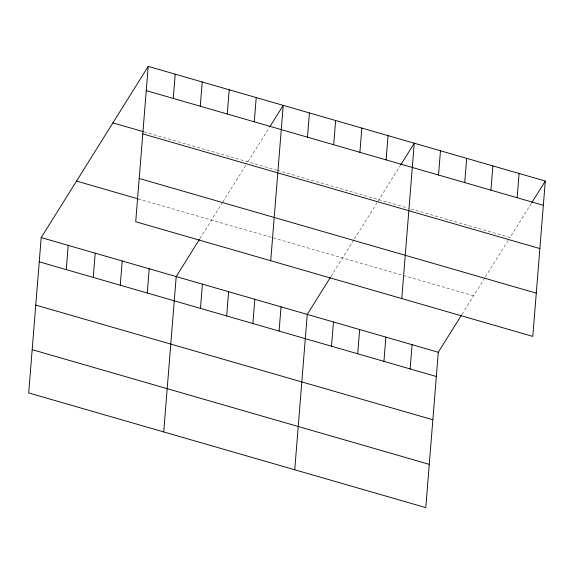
<?xml version="1.0" encoding="UTF-8"?>
<svg xmlns="http://www.w3.org/2000/svg" width="574" height="574" viewBox="0 0 574 574"><rect width="100%" height="100%" fill="white"/><g stroke="black" fill="none" stroke-linecap="round" stroke-linejoin="round"><path stroke-width="0.43" stroke-dasharray="2.87 2.15" d="M199.91 238.662L222.439 202.615M222.891 201.883L246.999 163.325M247.911 161.868L269.285 127.672M330.947 276.503L353.936 239.731M354.388 238.999L377.584 201.89M378.036 201.165L400.322 165.513M461.984 314.344L484.973 277.572M485.425 276.84L509.073 239.006M531.359 203.354L509.985 237.55L408.537 208.254M144.117 131.898L276.654 170.169M277.5 170.413L407.691 208.01M138.112 198.877L473.6 295.761"/><path stroke-width="0.86" d="M148.214 66.383L135.715 221.743L532.801 336.414L545.3 181.054L148.214 66.383L41.199 237.586L28.7 392.946L425.786 507.617L438.285 352.257L461.518 315.09M66.254 269.615L68.206 245.378M93.253 277.414L95.205 253.177M120.253 285.213L122.205 260.976M147.26 293.013L149.204 268.776M173.262 98.419L175.214 74.182M163.712 431.935L176.211 276.575L199.443 239.401M200.269 106.212L202.22 81.982M200.469 308.374L202.414 284.137M227.268 114.011L229.22 89.774M226.673 315.944L228.624 291.707M254.268 121.81L256.219 97.573M252.883 323.514L254.834 299.276M270.72 260.732L283.226 105.372L269.751 126.926M279.093 331.083L281.038 306.846M307.477 137.179L309.429 112.942M294.749 469.776L307.248 314.416L330.481 277.242M333.688 144.741L335.639 120.511M331.507 346.215L333.458 321.985M359.898 152.311L361.85 128.074M357.717 353.785L359.661 329.548M386.101 159.881L388.053 135.643M383.92 361.355L385.871 337.117M401.764 298.573L414.263 143.213L400.788 164.774M410.13 368.924L412.082 344.687M438.522 175.02L440.466 150.783M464.725 182.589L466.676 158.352M490.935 190.152L492.887 165.922M517.145 197.721L519.09 173.484M531.825 202.615L545.3 181.054M146.262 90.62L543.348 205.291M112.899 122.879L143.278 131.654M142.782 133.893L539.869 248.564M139.195 178.471L536.281 293.149M76.514 181.09L138.112 198.877M41.199 237.586L438.285 352.257M39.247 261.823L436.333 376.494M35.767 305.088L432.853 419.766M32.18 349.674L429.266 464.344"/></g></svg>
